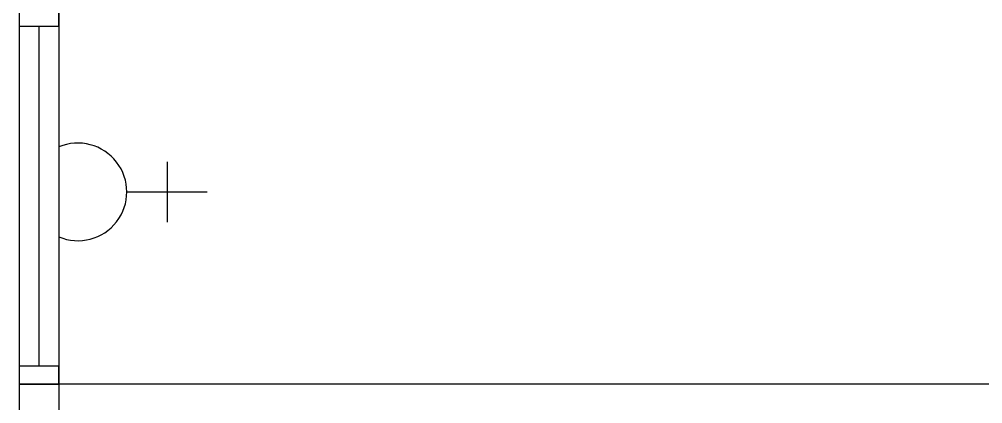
# Model space of a CAD drawing. Header units: inches. Extents: x 16928 to 514628, y -1471 to 241387.
# Drawn here: x 312142 to 314833, y 24336 to 25410 of the extents above; entities that cross this region are included whole.
import ezdxf

# ---------------------------------------------------------------- set-up
doc = ezdxf.new("R2010")
doc.units = ezdxf.units.IN
doc.header["$MEASUREMENT"] = 0
for name, color, linetype in [('ELECT', 6, 'Continuous'), ('partition', 8, 'Continuous'), ('WIN', 9, 'Continuous')]:
    doc.layers.add(name, color=color, linetype=linetype)

msp = doc.modelspace()

# ---------------------------------------------------------------- linework, layer by layer
at = {"layer": 'ELECT', "color": 6}
for p, q in [((312253, 25063.9), (312253, 24791)), ((312253, 25063.9), (312253, 24791)), ((312555.2, 25011.8), (312555.2, 24843.1)), ((312555.2, 25011.8), (312555.2, 24843.1)), ((312442.7, 24927.4), (312667.7, 24927.4)), ((312442.7, 24927.4), (312667.7, 24927.4))]:
    msp.add_line(p, q, dxfattribs=at)
msp.add_arc((312306.3, 24927.4), 136.4, 246.9763, 113.0237, dxfattribs=at)
msp.add_arc((312306.3, 24927.4), 136.4, 246.9763, 113.0237, dxfattribs=at)
at = {"layer": 'partition'}
for p, q in [((316867.5, 24390.5), (312142.5, 24390.5)), ((312142.5, 24390.5), (312142.5, 24180.5)), ((312142.5, 24390.5), (312252.5, 24390.5)), ((312252.5, 24390.5), (312252.5, 24180.5))]:
    msp.add_line(p, q, dxfattribs=at)
at = {"layer": 'WIN'}
for p, q in [((312142.5, 25440.5), (312142.5, 24390.5)), ((312252.5, 25440.5), (312252.5, 24390.5)), ((312197.5, 25390.5), (312197.5, 24440.5))]:
    msp.add_line(p, q, dxfattribs=at)
for points in [[(312142.5, 25390.5), (312252.5, 25390.5), (312252.5, 25440.5), (312142.5, 25440.5)], [(312142.5, 24390.5), (312252.5, 24390.5), (312252.5, 24440.5), (312142.5, 24440.5)]]:
    msp.add_lwpolyline(points, close=True, dxfattribs=at)

doc.saveas('drawing.dxf')
